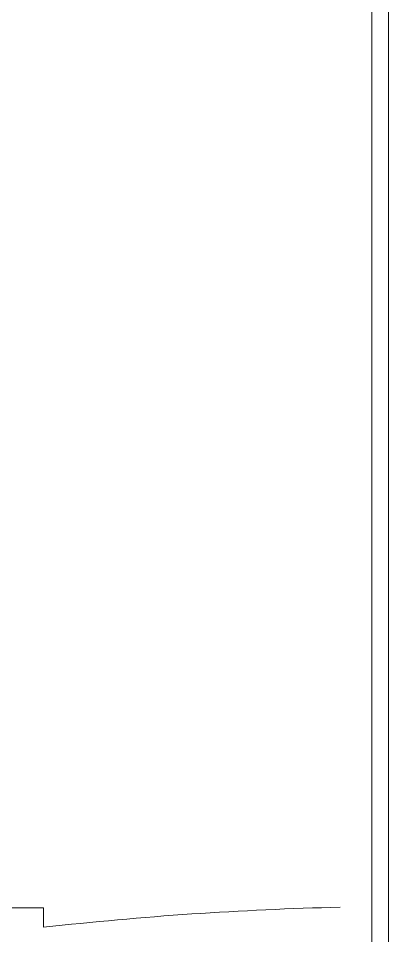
# Model space of a CAD drawing. Header units: metres. Extents: x 1628 to 1845, y 824 to 931.
# Drawn here: x 1661.12 to 1664.89, y 829.85 to 839.21 of the extents above; entities that cross this region are included whole.
import ezdxf

# ---------------------------------------------------------------- set-up
doc = ezdxf.new("R2010")
doc.units = ezdxf.units.M
doc.header["$LTSCALE"] = 0.15
doc.layers.add('Alvenaria', color=170, linetype='Continuous', lineweight=0)
doc.layers.add('Texto', color=7, linetype='Continuous', lineweight=0)

msp = doc.modelspace()

# ---------------------------------------------------------------- linework, layer by layer
at = {"layer": 'Alvenaria', "ltscale": 10}
for p, q in [((1659.8735, 830.1348), (1661.3735, 830.1348)), ((1661.3735, 830.1348), (1661.3735, 829.9348))]:
    msp.add_line(p, q, dxfattribs=at)
msp.add_arc((1665.2255, 795.4602), 34.6891, 91.36305, 96.37552, dxfattribs=at)
at = {"layer": 'Texto', "ltscale": 10}
for points in [[(1628.9448, 850.4631), (1664.8946, 850.4631), (1664.8946, 825.0415), (1628.9448, 825.0415)], [(1629.116, 850.292), (1664.7234, 850.292), (1664.7234, 825.2127), (1629.116, 825.2127)]]:
    msp.add_lwpolyline(points, close=True, dxfattribs=at)

doc.saveas('drawing.dxf')
